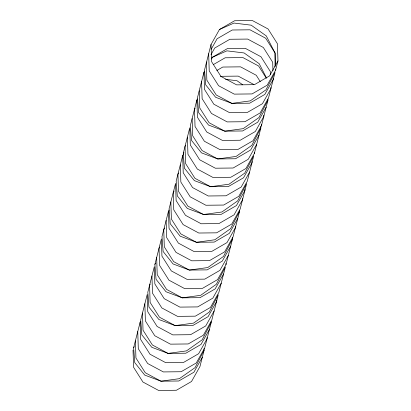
<?xml version="1.0" encoding="UTF-8"?>
<svg xmlns="http://www.w3.org/2000/svg" width="411" height="411" viewBox="0 0 411 411"><rect width="100%" height="100%" fill="white"/><g stroke="black" fill="none" stroke-linecap="round" stroke-linejoin="round"><path stroke-width="0.62" d="M133.03 350.064L133.57 367.244L142.936 382.03L158.61 390.45L176.401 390.255L191.531 381.495L199.957 366.52L204.092 350.316L204.097 348.43M137.757 331.543L138.302 348.723L147.662 363.509L163.342 371.929L181.128 371.734L196.263 362.975L204.683 347.999L211.187 322.532L211.187 321.279M159.658 247.093L159.036 248.203L159.576 265.383L168.942 280.168L184.616 288.589L202.402 288.394L217.537 279.634L225.963 264.658L232.462 239.192L232.467 237.306M166.126 220.424L166.671 237.604L176.031 252.385L191.711 260.805L209.497 260.615L224.632 251.856L233.052 236.88L239.556 211.413L239.556 210.155M187.401 137.079L187.945 154.264L197.311 169.044L212.985 177.465L230.771 177.269L245.906 168.515L254.332 153.539L260.831 128.073L260.836 126.182M195.117 108.191L194.495 109.3L195.035 126.48L204.401 141.266L220.075 149.686L237.866 149.491L252.996 140.732L261.422 125.756L267.926 100.289L267.926 99.036M275.031 66.849L275.062 53.014L266.292 35.916L251.208 25.179L234.008 23.057L219.469 29.505L211.043 44.48L204.539 69.947L205.675 84.81L215.631 97.279L231.896 103.387L249.683 103.192L264.818 94.432L273.243 79.457L273.202 78.182M202.32 357.262L193.9 372.238L178.764 380.997L160.978 381.192L144.708 375.084L134.757 362.615L133.621 347.752L140.12 322.286L140.747 321.176M223.599 273.921L215.174 288.897L200.039 297.656L182.253 297.847L165.987 291.743L156.031 279.275L154.896 264.407L161.4 238.945L161.939 256.125L171.305 270.906L186.979 279.326L204.77 279.136L219.9 270.376L228.326 255.401M169.116 210.052L168.489 211.162L161.991 236.628L163.121 251.496L173.077 263.96L189.343 270.068L207.134 269.873L222.264 261.113L230.689 246.138M183.609 153.935L182.674 155.599L176.175 181.066L177.305 195.934L187.262 208.398L203.527 214.506L221.318 214.311L236.448 205.551L244.874 190.576L244.833 189.307M251.928 161.523L251.964 162.797L243.543 177.773L228.408 186.532L210.622 186.728L194.352 180.619L184.4 168.15L183.265 153.288L189.764 127.821L190.308 145.001L199.674 159.781L215.349 168.207L233.135 168.012L248.27 159.252L256.695 144.276M197.48 98.933L196.859 100.043L190.36 125.504L191.49 140.372L201.447 152.841L217.712 158.944L235.503 158.754L250.633 149.994L259.058 135.019M204.575 71.149L203.948 72.259L197.45 97.726L198.585 112.593L208.536 125.057L224.807 131.166L242.593 130.97L257.728 122.211L266.148 107.235M208.68 53.738L209.22 70.918L218.585 85.704L234.26 94.124L252.051 93.929L267.181 85.169L275.606 70.194L277.97 60.936L277.43 43.756L268.064 28.97L252.39 20.55L234.599 20.745L219.469 29.505M267.926 100.289L258.909 117.582L243.184 128.658L224.807 131.166L209.127 122.745L199.767 107.959L199.222 90.78M260.831 128.073L251.815 145.36L236.094 156.437L217.712 158.944L202.037 150.524L192.672 135.743L192.132 118.563M239.556 211.413L230.54 228.706L214.814 239.777L196.437 242.29L180.167 236.181L170.216 223.712L169.08 208.85L175.584 183.383L176.124 200.563L185.489 215.343L201.164 223.769L218.95 223.574L234.085 214.814L242.511 199.838L242.469 198.564M232.462 239.192L223.445 256.485L207.725 267.561L189.343 270.068L173.668 261.648L164.302 246.862L163.763 229.682L164.698 228.018M211.187 322.532L202.171 339.825L186.445 350.902L168.068 353.409L151.803 347.3L141.846 334.837L140.711 319.969L147.215 294.502L147.755 311.687L157.12 326.468L172.795 334.888L190.586 334.693L205.716 325.938L214.141 310.957M204.092 350.316L195.081 367.609L179.355 378.68L160.978 381.192L145.299 372.767L135.938 357.986L135.394 340.806M211.177 49.305L217.1 38.762L232.236 30.003L250.022 29.808L265.701 38.233L275.062 53.014L275.468 65.739M206.939 61.891L206.317 63.001L206.856 80.181L216.222 94.962L231.896 103.387L250.273 100.875L265.999 89.804L275.016 72.511L268.517 97.977L260.091 112.953L244.956 121.713L227.17 121.908L211.49 113.482L202.13 98.702L201.585 81.522M210.992 54.678L214.737 48.025L229.872 39.266L247.658 39.071L263.338 47.491L272.699 62.277L272.961 70.548M211.439 58.948L212.374 57.283L227.509 48.524L245.295 48.328L260.97 56.754L270.335 71.535L270.438 74.715M185.664 145.232L185.037 146.342L185.582 163.521L194.942 178.302L210.622 186.728L228.999 184.215L244.725 173.144L253.741 155.851L247.237 181.318L238.812 196.294L223.682 205.053L205.89 205.248L190.216 196.823L180.85 182.042L180.311 164.862M178.569 173.01L177.948 174.12L178.487 191.305L187.853 206.086L203.527 214.506L221.909 211.999L237.63 200.922L246.646 183.635L240.147 209.096L231.722 224.072L216.587 232.832L198.801 233.027L183.126 224.606L173.761 209.821L173.216 192.641L174.156 190.976M150.2 284.135L149.578 285.244L150.123 302.424L159.483 317.205L175.158 325.63L192.949 325.435L208.084 316.675L216.505 301.7L216.463 300.426M277.97 60.936L269.544 75.912L254.414 84.671L236.623 84.866L220.948 76.441L211.583 61.66L211.043 44.48M249.6 172.055L241.18 187.036L226.045 195.79L208.259 195.985L192.579 187.565L183.219 172.784L182.674 155.599M237.784 218.359L229.359 233.335L214.223 242.094L196.437 242.29L180.763 233.864L171.397 219.084L170.853 201.904M221.236 283.179L212.811 298.155L197.676 306.914L179.89 307.109L164.21 298.684L154.849 283.903L154.305 266.724L147.806 292.19L148.936 307.053L158.893 319.522L175.158 325.63L193.54 323.118L209.266 312.047L218.277 294.754L211.778 320.22L203.353 335.196L188.223 343.956L170.431 344.151L154.757 335.725L145.391 320.945L144.852 303.765M209.415 329.478L200.989 344.454L185.854 353.213L168.068 353.409L152.394 344.988L143.028 330.208L142.483 313.023M211.398 58.865L212.374 57.283L226.918 50.841L244.113 52.962L259.197 63.7L266.508 77.946M183.265 153.288L183.917 152.229M154.896 264.407L155.548 263.353M133.621 347.752L134.274 346.694M213.252 64.666L225.146 57.787L242.932 57.591L258.606 66.012L266.297 78.157M216.833 70.487L222.777 67.044L240.569 66.849L256.243 75.275L260.255 81.609M220.414 76.307L238.205 76.112L253.88 84.532M225.557 79.328L237.024 80.741L242.742 84.815M275.565 68.925L275.606 70.194M270.839 87.445L270.88 88.714L262.454 103.69L247.319 112.45L229.533 112.645L213.859 104.224L204.493 89.439L203.948 72.259M263.744 115.224L263.785 116.498L255.365 131.474L240.23 140.233L222.438 140.423L206.764 132.003L197.403 117.222L196.859 100.043M261.381 124.482L261.422 125.756M254.291 152.265L254.332 153.539M235.38 226.348L235.416 227.617L226.995 242.593L211.86 251.352L194.074 251.547L178.395 243.127L169.034 228.341L168.489 211.162M225.922 263.384L225.963 264.658M207.01 337.467L207.052 338.741L198.626 353.717L183.491 362.476L165.705 362.672L150.03 354.246L140.665 339.465L140.12 322.286M156.668 257.461L157.213 274.646L166.578 289.426L182.253 297.847L200.63 295.339L216.356 284.263L225.372 266.975L218.868 292.437L210.447 307.418L195.312 316.172L177.526 316.367L161.847 307.947L152.486 293.166L151.942 275.981"/></g></svg>
